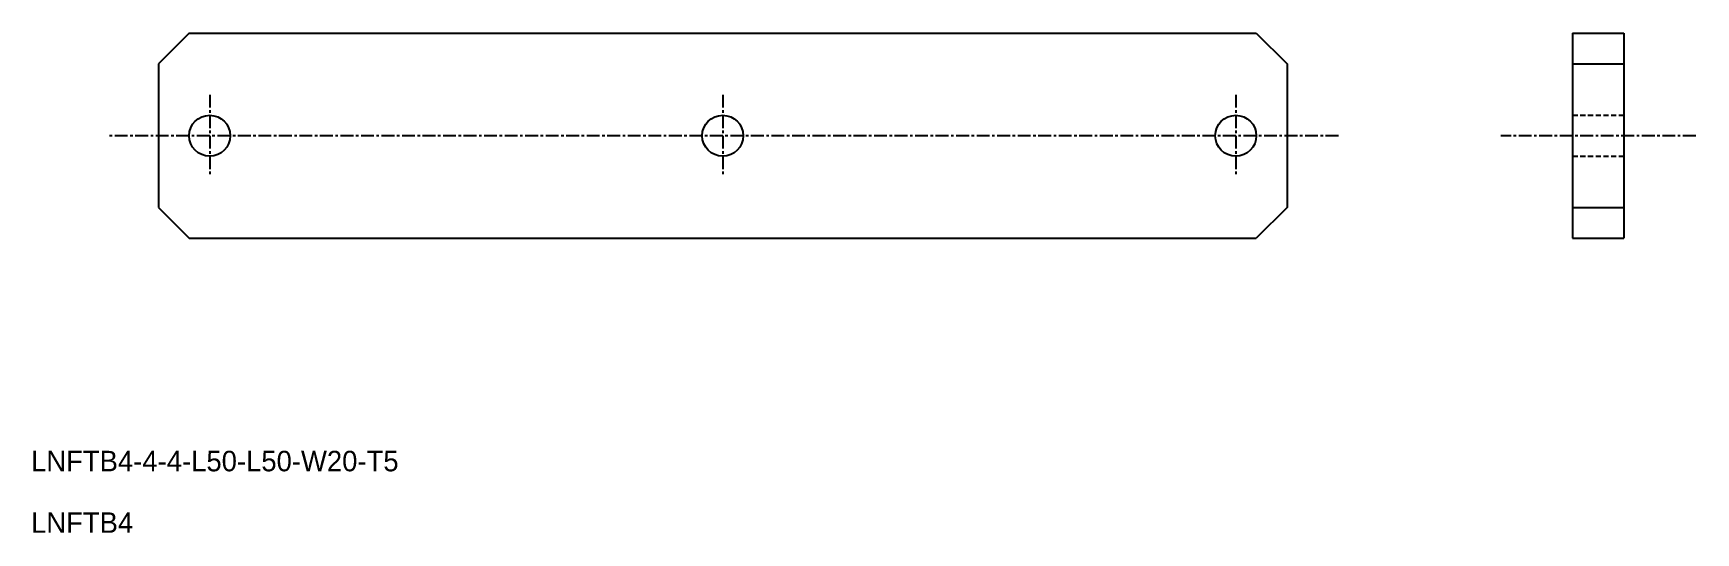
# Model space of a CAD drawing. Extents: x 181 to 343, y -3 to 46.
import ezdxf

# ---------------------------------------------------------------- set-up
doc = ezdxf.new("R2010")
doc.units = 0
doc.linetypes.add('CENTER', pattern=[2, 1.25, -0.25, 0.25, -0.25])
doc.linetypes.add('DASHED', pattern=[0.75, 0.5, -0.25])
doc.layers.get('0').update_dxf_attribs({"linetype": 'CONTINUOUS'})
doc.layers.add('CENTER', color=1, linetype='CENTER')

msp = doc.modelspace()

# ---------------------------------------------------------------- linework, layer by layer
at = {"color": 7, "linetype": 'CONTINUOUS'}
for p, q in [((195.83, 45.68), (192.83, 42.68)), ((195.83, 45.68), (299.83, 45.68)), ((299.83, 45.68), (302.83, 42.68)), ((330.65, 45.68), (330.65, 25.68)), ((330.65, 45.68), (335.65, 45.68)), ((335.65, 45.68), (335.65, 25.68)), ((192.83, 42.68), (192.83, 28.68)), ((302.83, 42.68), (302.83, 28.68)), ((330.65, 42.68), (335.65, 42.68)), ((192.83, 28.68), (195.83, 25.68)), ((302.83, 28.68), (299.83, 25.68)), ((330.65, 28.68), (335.65, 28.68)), ((195.83, 25.68), (299.83, 25.68)), ((330.65, 25.68), (335.65, 25.68))]:
    msp.add_line(p, q, dxfattribs=at)
at = {"color": 3, "linetype": 'DASHED'}
for p, q in [((330.65, 37.68), (335.65, 37.68)), ((330.65, 33.68), (335.65, 33.68))]:
    msp.add_line(p, q, dxfattribs=at)
at = {"color": 7, "linetype": 'CONTINUOUS'}
for centre in [(197.83, 35.68), (247.83, 35.68), (297.83, 35.68)]:
    msp.add_circle(centre, 2, dxfattribs=at)
at = {"layer": 'CENTER', "color": 1, "linetype": 'CENTER'}
for p, q in [((197.83, 39.68), (197.83, 31.68)), ((247.83, 39.68), (247.83, 31.68)), ((297.83, 39.68), (297.83, 31.68)), ((307.83, 35.68), (187.83, 35.68)), ((342.65, 35.68), (323.65, 35.68))]:
    msp.add_line(p, q, dxfattribs=at)

# ---------------------------------------------------------------- texts
at = {"color": 7, "linetype": 'CONTINUOUS'}
for s, p in [('LNFTB4-4-4-L50-L50-W20-T5', (180.42, 2.95)), ('LNFTB4', (180.42, -3.05))]:
    msp.add_text(s, height=2, dxfattribs=at).set_placement(p)

doc.saveas('drawing.dxf')
